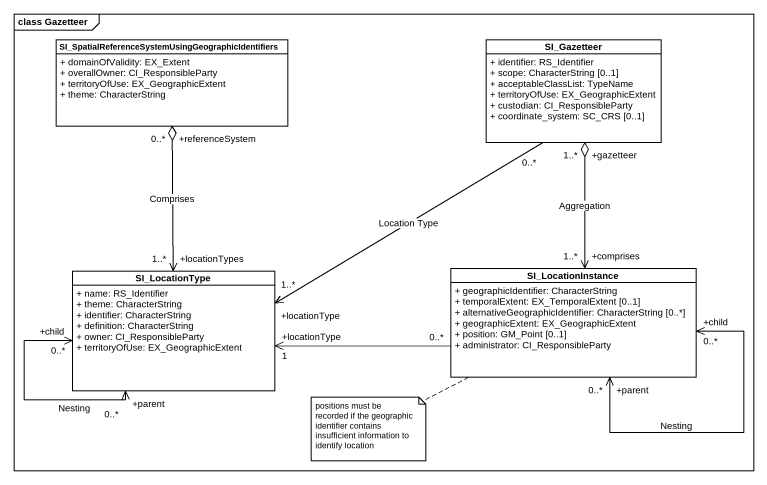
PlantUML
@startuml
mainframe class Gazetteer
hide circle
hide empty members
skinparam classAttributeIconSize 0
class "SI_SpatialReferenceSystemUsingGeographicIdentifiers" as SI_SpatialReferenceSystemUsi {
  + domainOfValidity: EX_Extent
  + overallOwner: CI_ResponsibleParty
  + territoryOfUse: EX_GeographicExtent
  + theme: CharacterString
}
class SI_Gazetteer {
  + identifier: RS_Identifier
  + scope: CharacterString [0..1]
  + acceptableClassList: TypeName
  + territoryOfUse: EX_GeographicExtent
  + custodian: CI_ResponsibleParty
  + coordinate_system: SC_CRS [0..1]
}
class SI_LocationInstance {
  + geographicIdentifier: CharacterString
  + temporalExtent: EX_TemporalExtent [0..1]
  + alternativeGeographicIdentifier: CharacterString [0..*]
  + geographicExtent: EX_GeographicExtent
  + position: GM_Point [0..1]
  + administrator: CI_ResponsibleParty
}
class SI_LocationType {
  + name: RS_Identifier
  + theme: CharacterString
  + identifier: CharacterString
  + definition: CharacterString
  + owner: CI_ResponsibleParty
  + territoryOfUse: EX_GeographicExtent
}
SI_Gazetteer "0..*" --> "+locationType\n1..*" SI_LocationType : Location Type
SI_LocationInstance "+comprises\n1..*" <-up-o "+gazetteer\n1..*" SI_Gazetteer : Aggregation
SI_LocationInstance "+parent\n0..*" <--> "+child\n0..*" SI_LocationInstance : Nesting
SI_LocationInstance "0..*" -left-> "+locationType\n1" SI_LocationType
SI_LocationType "+locationTypes\n1..*" <-up-o "+referenceSystem\n0..*" SI_SpatialReferenceSystemUsi : Comprises
SI_LocationType "+child\n0..*" <--> "+parent\n0..*" SI_LocationType : Nesting
note left of SI_LocationInstance : positions must be recorded if the geographic identifier contains insufficient information to identify location
@enduml
